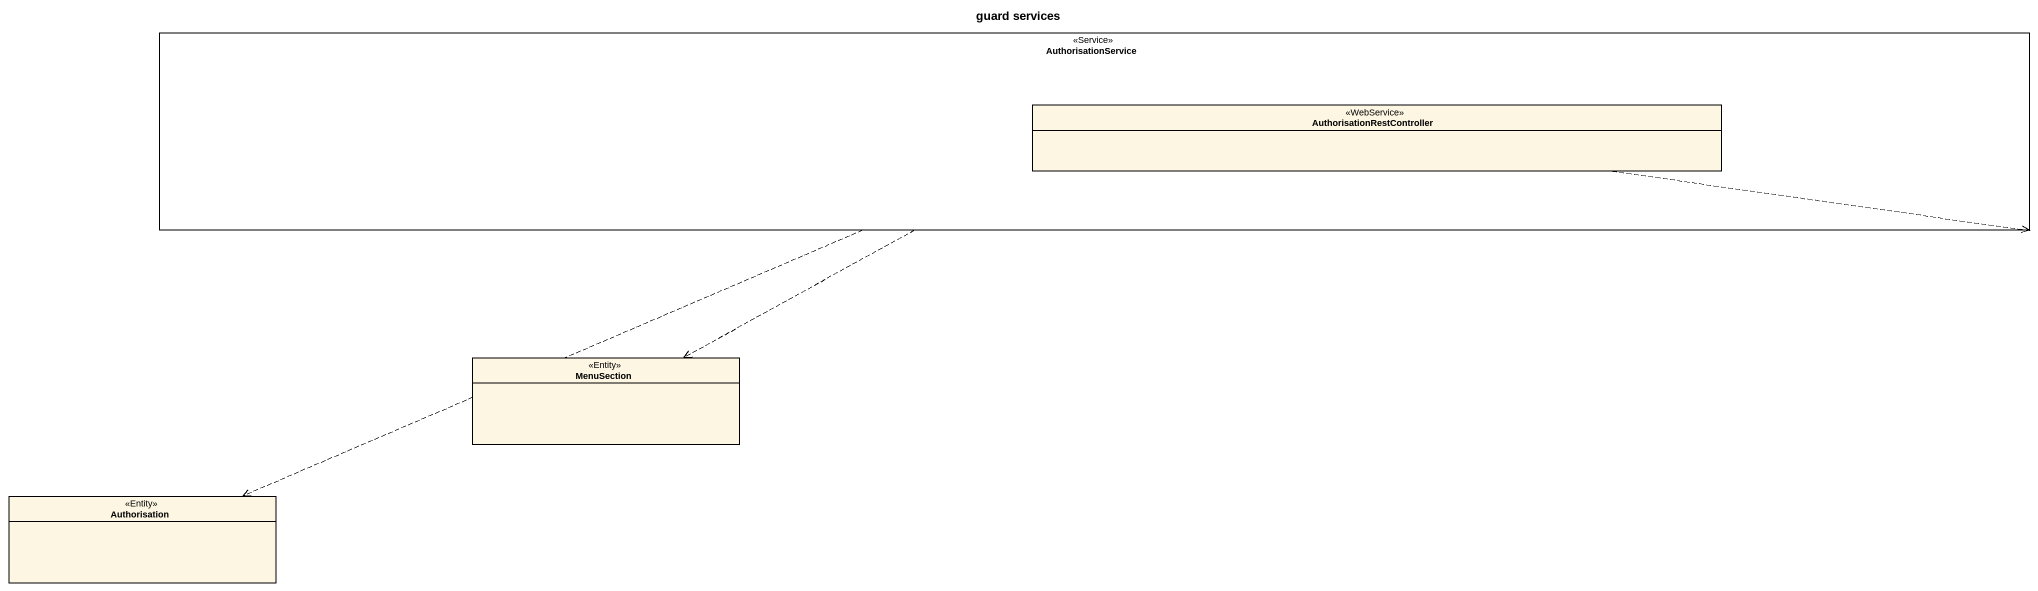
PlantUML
@startuml
title guard services
hide circle
hide empty members
rectangle AuthorisationService <<Service>> {
  class AuthorisationRestController <<WebService>>
}
class MenuSection <<Entity>>
class Authorisation <<Entity>>
AuthorisationService .left.> MenuSection
AuthorisationService .left.> Authorisation
AuthorisationRestController .left.> AuthorisationService
@enduml
